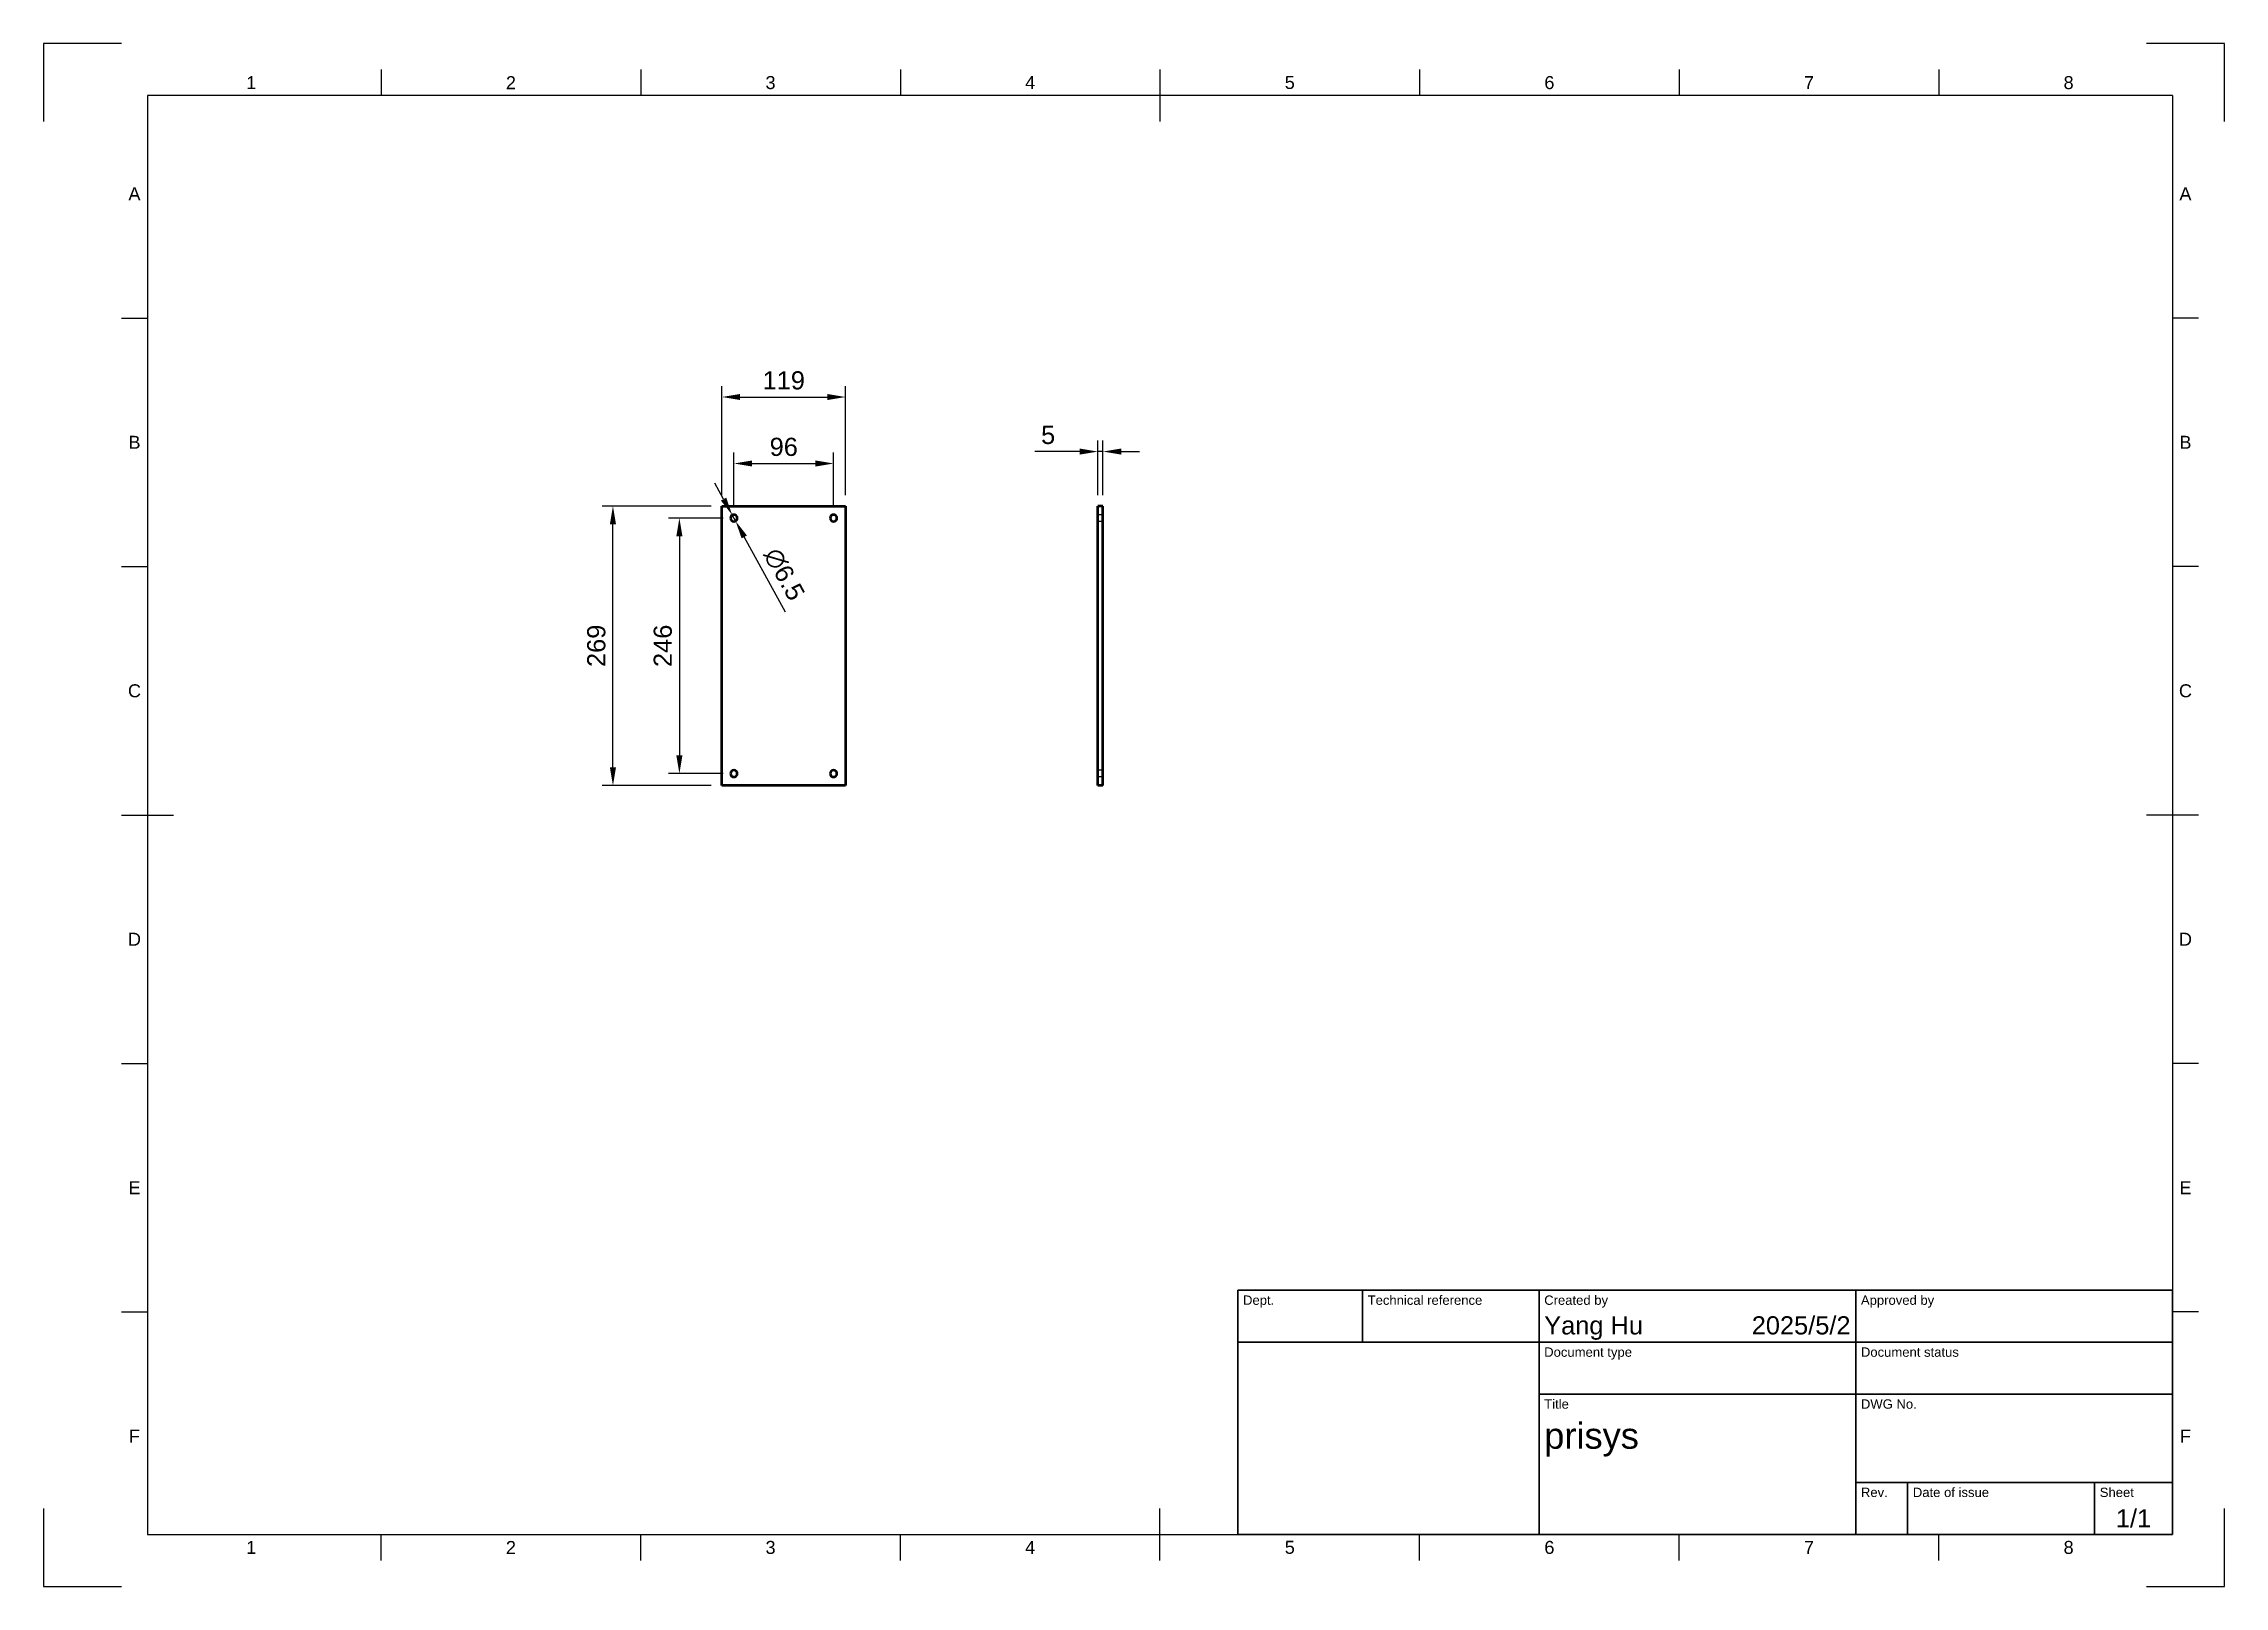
# Model space of a CAD drawing. Header units: millimetres. Extents: x 0 to 420, y 0 to 297.
import ezdxf
from ezdxf.enums import TextEntityAlignment as Align

# ---------------------------------------------------------------- set-up
doc = ezdxf.new("R2010")
doc.units = ezdxf.units.MM
doc.header["$LTSCALE"] = 0.75
doc.linetypes.add('HIDDEN2', pattern=[4.7625, 3.175, -1.5875])
for name, color, linetype, lineweight in [('BORDER', 7, 'Continuous', 25), ('FD_Dimensions', 7, 'Continuous', 25), ('Hidden', 7, 'HIDDEN2', 25), ('TITLEBLOCK', 7, 'Continuous', 35), ('Visible', 7, 'Continuous', 50)]:
    doc.layers.add(name, color=color, linetype=linetype, lineweight=lineweight)
doc.styles.add('FusionTitle', font='arial.ttf')
doc.styles.get("Standard").update_dxf_attribs({"font": 'arial.ttf'})
doc.dimstyles.new('Dim-ISO-25', dxfattribs={"dimtxt": 3.5, "dimasz": 3.5, "dimexe": 2.1, "dimexo": 2.1, "dimgap": 1.4, "dimtad": 1, "dimzin": 12, "dimdsep": 46, "dimtxsty": 'Standard', "dimcen": 0, "dimazin": 3, "dimtp": 0.1, "dimtm": 0.1, "dimtfac": 0.714286, "dimtmove": 0, "dimatfit": 3, "dimfxl": 1, "dimtzin": 12, "dimarcsym": 0})

# ---------------------------------------------------------------- blocks, each defined once
blk = doc.blocks.new('ISO_A3_SHEET')
at = {"layer": 'BORDER'}
for p, q in [((65, 292), (65, 287)), ((115, 292), (115, 287)), ((165, 292), (165, 287)), ((215, 292), (215, 282)), ((265, 292), (265, 287)), ((315, 292), (315, 287)), ((365, 292), (365, 287)), ((410, 287), (20, 287)), ((20, 287), (20, 10)), ((410, 287), (410, 10)), ((15, 244.16666), (20, 244.16666)), ((415, 244.16666), (410, 244.16666)), ((15, 196.33333), (20, 196.33333)), ((415, 196.33333), (410, 196.33333)), ((15, 148.5), (25, 148.5)), ((415, 148.5), (405, 148.5)), ((15, 100.66667), (20, 100.66667)), ((415, 100.66667), (410, 100.66667)), ((15, 52.83334), (20, 52.83334)), ((415, 52.83334), (410, 52.83334)), ((215, 5), (215, 15)), ((20, 10), (410, 10)), ((65, 5), (65, 10)), ((115, 5), (115, 10)), ((165, 5), (165, 10)), ((265, 5), (265, 10)), ((315, 5), (315, 10)), ((365, 5), (365, 10))]:
    blk.add_line(p, q, dxfattribs=at)
at = {"layer": 'Defpoints'}
for p, q in [((15, 297), (0, 297)), ((0, 297), (0, 282)), ((420, 297), (405, 297)), ((420, 282), (420, 297)), ((0, 15), (0, 0)), ((420, 0), (420, 15)), ((0, 0), (15, 0)), ((405, 0), (420, 0))]:
    blk.add_line(p, q, dxfattribs=at)
at = {"layer": 'BORDER', "style": 'FusionTitle'}
for s, p in [('1', (40, 289.5)), ('2', (90, 289.5)), ('3', (140, 289.5)), ('4', (190, 289.5)), ('5', (240, 289.5)), ('6', (290, 289.5)), ('7', (340, 289.5)), ('8', (390, 289.5)), ('A', (17.5, 268.08333)), ('A', (412.5, 268.08333)), ('B', (17.5, 220.25)), ('B', (412.5, 220.25)), ('C', (17.5, 172.41667)), ('C', (412.5, 172.41667)), ('D', (17.5, 124.58334)), ('D', (412.5, 124.58334)), ('E', (17.5, 76.75001)), ('E', (412.5, 76.75001)), ('F', (17.5, 28.91668)), ('F', (412.5, 28.91668)), ('1', (40, 7.5)), ('2', (90, 7.5)), ('3', (140, 7.5)), ('4', (190, 7.5)), ('5', (240, 7.5)), ('6', (290, 7.5)), ('7', (340, 7.5)), ('8', (390, 7.5))]:
    blk.add_text(s, height=2.5, dxfattribs=at).set_placement(p, align=Align.MIDDLE)
blk = doc.blocks.new('ISO_TITLEBLOCK')
at = {"layer": 'TITLEBLOCK'}
for p, q in [((0, 47), (-180, 47)), ((-180, 47), (-180, 0)), ((-156, 37), (-156, 47)), ((-122, 0), (-122, 47)), ((-61, 0), (-61, 47)), ((0, 0), (0, 47)), ((-180, 37), (0, 37)), ((-122, 27), (0, 27)), ((-61, 10), (0, 10)), ((-51, 0), (-51, 10)), ((-15, 0), (-15, 10)), ((-180, 0), (0, 0))]:
    blk.add_line(p, q, dxfattribs=at)
at = {"layer": 'TITLEBLOCK', "style": 'FusionTitle'}
for s, p in [('Dept.', (-179, 46)), ('Technical reference', (-155, 46)), ('Created by', (-121, 46)), ('Approved by', (-60, 46)), ('Document type', (-121, 36)), ('Document status', (-60, 36)), ('Title', (-121, 26)), ('DWG No.', (-60, 26)), ('Rev.', (-60, 9)), ('Date of issue', (-50, 9)), ('Sheet', (-14, 9))]:
    blk.add_text(s, height=1.8, dxfattribs=at).set_placement(p, align=Align.TOP_LEFT)
for tag, height, p in [('DEPT', 3.5, (-179, 42)), ('TECHNICAL_REFERENCE', 3.5, (-155, 42)), ('CREATED_BY', 3.5, (-121, 42)), ('APPROVED_BY', 3.5, (-60, 42)), ('DOCUMENT_TYPE', 3.5, (-121, 32)), ('DOCUMENT_STATUS', 3.5, (-60, 32)), ('TITLE_1', 5, (-121, 21.5)), ('TITLE_2', 5, (-121, 14)), ('TITLE_3', 5, (-121, 6.5)), ('DATE_OF_ISSUE', 3.5, (-50, 5))]:
    blk.add_attdef(tag, text='', height=height, dxfattribs=at).set_placement(p, align=Align.TOP_LEFT)
for tag, p in [('CREATED_DATE', (-62, 42)), ('APPROVED_DATE', (-0.99, 42))]:
    blk.add_attdef(tag, text='', height=3.5, dxfattribs=at).set_placement(p, align=Align.TOP_RIGHT)
for tag, height, p in [('DRAWING_NUMBER', 5, (-30.5, 19.75)), ('REV', 3.5, (-56, 4.85)), ('SHEET', 3.5, (-7.5, 4.85))]:
    blk.add_attdef(tag, text='', height=height, dxfattribs=at).set_placement(p, align=Align.TOP_CENTER)
blk = doc.blocks.new('*D11')
at = {"layer": 'Defpoints', "color": 0, "transparency": 16777216}
for p in [(152.147669, 216.167195), (132.947669, 205.667195), (152.147669, 205.667195)]:
    blk.add_point(p, dxfattribs=at)
at = {"layer": 'FD_Dimensions', "color": 0, "lineweight": -2, "transparency": 16777216}
for p, q in [((132.947669, 207.767195), (132.947669, 218.267195)), ((136.447669, 216.167195), (148.647669, 216.167195)), ((152.147669, 207.767195), (152.147669, 218.267195))]:
    blk.add_line(p, q, dxfattribs=at)
at = {"layer": 'FD_Dimensions', "color": 0, "transparency": 16777216}
for points in [[(136.447669, 216.750528), (136.447669, 215.583861), (132.947669, 216.167195)], [(148.647669, 216.750528), (148.647669, 215.583861), (152.147669, 216.167195)]]:
    blk.add_solid(points, dxfattribs=at)
at = {"layer": 'FD_Dimensions', "color": 0, "transparency": 16777216, "insert": (142.547669, 219.3542), "char_height": 3.5, "attachment_point": 5}
blk.add_mtext('96', dxfattribs=at)
blk = doc.blocks.new('*D12')
at = {"layer": 'Defpoints', "color": 0, "transparency": 16777216}
for p in [(154.447669, 228.967195), (130.647669, 207.967195), (154.447669, 207.967195)]:
    blk.add_point(p, dxfattribs=at)
at = {"layer": 'FD_Dimensions', "color": 0, "lineweight": -2, "transparency": 16777216}
for p, q in [((130.647669, 210.067195), (130.647669, 231.067195)), ((154.447669, 210.067195), (154.447669, 231.067195)), ((134.147669, 228.967195), (150.947669, 228.967195))]:
    blk.add_line(p, q, dxfattribs=at)
at = {"layer": 'FD_Dimensions', "color": 0, "transparency": 16777216}
for points in [[(134.147669, 229.550528), (134.147669, 228.383861), (130.647669, 228.967195)], [(150.947669, 229.550528), (150.947669, 228.383861), (154.447669, 228.967195)]]:
    blk.add_solid(points, dxfattribs=at)
at = {"layer": 'FD_Dimensions', "color": 0, "transparency": 16777216, "insert": (142.547669, 232.1542), "char_height": 3.5, "attachment_point": 5}
blk.add_mtext('119', dxfattribs=at)
blk = doc.blocks.new('*D13')
at = {"layer": 'Defpoints', "color": 0, "transparency": 16777216}
for p in [(132.947669, 205.667195), (122.447669, 156.467195), (132.947669, 156.467195)]:
    blk.add_point(p, dxfattribs=at)
at = {"layer": 'FD_Dimensions', "color": 0, "lineweight": -2, "transparency": 16777216}
for p, q in [((130.847669, 205.667195), (120.347669, 205.667195)), ((122.447669, 202.167195), (122.447669, 159.967195)), ((130.847669, 156.467195), (120.347669, 156.467195))]:
    blk.add_line(p, q, dxfattribs=at)
at = {"layer": 'FD_Dimensions', "color": 0, "transparency": 16777216}
for points in [[(121.864336, 202.167195), (123.031002, 202.167195), (122.447669, 205.667195)], [(121.864336, 159.967195), (123.031002, 159.967195), (122.447669, 156.467195)]]:
    blk.add_solid(points, dxfattribs=at)
at = {"layer": 'FD_Dimensions', "color": 0, "transparency": 16777216, "insert": (119.260663, 181.067195), "char_height": 3.5, "attachment_point": 5, "rotation": 90}
blk.add_mtext('246', dxfattribs=at)
blk = doc.blocks.new('*D14')
at = {"layer": 'Defpoints', "color": 0, "transparency": 16777216}
for p in [(109.647669, 207.967195), (130.647669, 207.967195), (130.647669, 154.167195)]:
    blk.add_point(p, dxfattribs=at)
at = {"layer": 'FD_Dimensions', "color": 0, "lineweight": -2, "transparency": 16777216}
for p, q in [((128.547669, 207.967195), (107.547669, 207.967195)), ((109.647669, 157.667195), (109.647669, 204.467195)), ((128.547669, 154.167195), (107.547669, 154.167195))]:
    blk.add_line(p, q, dxfattribs=at)
at = {"layer": 'FD_Dimensions', "color": 0, "transparency": 16777216}
for points in [[(109.064336, 204.467195), (110.231002, 204.467195), (109.647669, 207.967195)], [(109.064336, 157.667195), (110.231002, 157.667195), (109.647669, 154.167195)]]:
    blk.add_solid(points, dxfattribs=at)
at = {"layer": 'FD_Dimensions', "color": 0, "transparency": 16777216, "insert": (106.460663, 181.067195), "char_height": 3.5, "attachment_point": 5, "rotation": 90}
blk.add_mtext('269', dxfattribs=at)
blk = doc.blocks.new('*D15')
at = {"layer": 'Defpoints', "color": 0, "transparency": 16777216}
for p in [(203.028964, 218.467195), (203.028964, 207.967195), (204.028964, 207.967195)]:
    blk.add_point(p, dxfattribs=at)
at = {"layer": 'FD_Dimensions', "color": 0, "lineweight": -2, "transparency": 16777216}
for p, q in [((199.528964, 218.467195), (190.908364, 218.467195)), ((203.028964, 210.067195), (203.028964, 220.567195)), ((204.028964, 218.467195), (203.028964, 218.467195)), ((204.028964, 210.067195), (204.028964, 220.567195)), ((207.528964, 218.467195), (211.028964, 218.467195))]:
    blk.add_line(p, q, dxfattribs=at)
at = {"layer": 'FD_Dimensions', "color": 0, "transparency": 16777216}
for points in [[(199.528964, 219.050528), (199.528964, 217.883861), (203.028964, 218.467195)], [(207.528964, 219.050528), (207.528964, 217.883861), (204.028964, 218.467195)]]:
    blk.add_solid(points, dxfattribs=at)
at = {"layer": 'FD_Dimensions', "color": 0, "transparency": 16777216, "insert": (193.468664, 221.647038), "char_height": 3.5, "attachment_point": 5}
blk.add_mtext('5', dxfattribs=at)
blk = doc.blocks.new('*D16')
at = {"layer": 'Defpoints', "color": 0, "transparency": 16777216}
for p in [(132.635231, 206.23718), (133.260107, 205.09721)]:
    blk.add_point(p, dxfattribs=at)
at = {"layer": 'FD_Dimensions', "color": 0, "lineweight": -2, "transparency": 16777216}
for p, q in [((130.952873, 209.306328), (129.270516, 212.375477)), ((132.635231, 206.23718), (133.260107, 205.09721)), ((142.876628, 187.553656), (134.942464, 202.028062))]:
    blk.add_line(p, q, dxfattribs=at)
at = {"layer": 'FD_Dimensions', "color": 0, "transparency": 16777216}
for points in [[(131.464398, 209.586721), (130.441349, 209.025935), (132.635231, 206.23718)], [(135.453989, 202.308454), (134.43094, 201.747669), (133.260107, 205.09721)]]:
    blk.add_solid(points, dxfattribs=at)
at = {"layer": 'FD_Dimensions', "color": 0, "transparency": 16777216, "insert": (142.631245, 194.835245), "char_height": 3.5, "attachment_point": 5, "rotation": 298.72941393}
blk.add_mtext('∅6.5', dxfattribs=at)

msp = doc.modelspace()

# ---------------------------------------------------------------- linework, layer by layer
at = {"layer": 'Hidden', "extrusion": (-1e-16, -1, 0)}
for p, q in [((204.028964, 206.317195), (203.028964, 206.317195)), ((204.028964, 205.017195), (203.028964, 205.017195)), ((204.028964, 157.117195), (203.028964, 157.117195)), ((204.028964, 155.817195), (203.028964, 155.817195))]:
    msp.add_line(p, q, dxfattribs=at)
at = {"layer": 'Visible', "extrusion": (-1e-16, -1, 0)}
for p, q in [((130.647669, 154.167195), (130.647669, 207.967195)), ((130.647669, 207.967195), (154.447669, 207.967195)), ((154.447669, 207.967195), (154.447669, 154.167195)), ((204.028964, 207.967195), (203.028964, 207.967195)), ((203.028964, 154.167195), (203.028964, 207.967195)), ((204.028964, 154.167195), (204.028964, 207.967195)), ((154.447669, 154.167195), (130.647669, 154.167195)), ((204.028964, 154.167195), (203.028964, 154.167195))]:
    msp.add_line(p, q, dxfattribs=at)
at = {"layer": 'Visible', "extrusion": (0, 0, -1)}
for centre in [(-132.947669, 205.667195), (-152.147669, 205.667195), (-132.947669, 156.467195), (-152.147669, 156.467195)]:
    msp.add_circle(centre, 0.65, dxfattribs=at)

# ---------------------------------------------------------------- block references
at = {"layer": 'BORDER'}
msp.add_blockref('ISO_A3_SHEET', (0, 0), dxfattribs=at)
at = {"layer": 'TITLEBLOCK'}
msp.add_blockref('ISO_TITLEBLOCK', (410, 10), dxfattribs=at).add_auto_attribs({'CREATED_DATE': '2025/5/2', 'SHEET': '1/1', 'TITLE_1': 'prisys', 'CREATED_BY': 'Yang Hu'})

# ---------------------------------------------------------------- dimensions: what is measured, and where the dimension line sits
at = {"layer": 'FD_Dimensions'}
for p1, p2, distance, picture, middle in [((130.647669, 207.967195), (154.447669, 207.967195), 21, '*D12', (142.547669, 232.1542)), ((204.028964, 207.967195), (203.028964, 207.967195), -10.5, '*D15', (193.468664, 221.647038)), ((132.947669, 205.667195), (152.147669, 205.667195), 10.5, '*D11', (142.547669, 219.3542)), ((130.647669, 154.167195), (130.647669, 207.967195), 21, '*D14', (106.460663, 181.067195)), ((132.947669, 205.667195), (132.947669, 156.467195), -10.5, '*D13', (119.260663, 181.067195))]:
    dim = msp.add_aligned_dim(p1=p1, p2=p2, distance=distance, dimstyle='Dim-ISO-25', override={"dimlfac": 5, "dimclrd": 0, "dimclre": 0}, dxfattribs=at)
    dim.commit()
    dim.dimension.update_dxf_attribs({"geometry": picture, "text_midpoint": middle})
dim = msp.add_diameter_dim_2p(p1=(132.635231, 206.23718), p2=(133.260107, 205.09721), dimstyle='Dim-ISO-25', override={"dimlfac": 5, "dimclrd": 0, "dimclre": 0}, dxfattribs=at)
dim.commit()
dim.dimension.update_dxf_attribs({"geometry": '*D16', "text_midpoint": (142.631245, 194.835245)})

doc.saveas('drawing.dxf')
